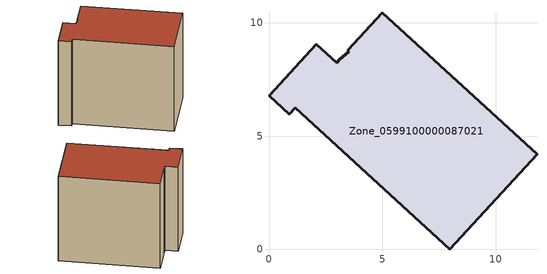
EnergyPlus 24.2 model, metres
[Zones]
Zone_0599100000087021
 floor ground (C_G): 3.51,8.72 3.49,8.79 5,10.45 11.83,4.21 7.97,0 1.16,6.26 0.89,5.97 0,6.78 2.09,9.05 2.98,8.24 3.12,8.4 z0
 wall outside (C_F): 5,10.45 3.49,8.79 3.51,8.72 3.12,8.4 2.98,8.24 2.09,9.05 0,6.78 0.89,5.97 1.16,6.26 7.97,0 11.83,4.21 5,10.45 z0:8.93
 roof outside (C_R): 3.49,8.79 3.51,8.72 3.12,8.4 2.98,8.24 2.09,9.05 0,6.78 0.89,5.97 1.16,6.26 7.97,0 11.83,4.21 5,10.45 z8.93
[BUILDING]
Pand.0599100000087021: North Axis=0; Terrain=City; Loads Convergence Tolerance Value=0.04; Temperature Convergence Tolerance Value=0.4; Solar Distribution=FullExterior; Maximum Number of Warmup Days=25; Minimum Number of Warmup Days=1
[Site:Location]
Rotterdam.The.Hague.AP_ZH_NLD Design_Conditions: Latitude=51.96; Longitude=4.45; Time Zone=1; Elevation=-4.5
[SITE:GROUNDTEMPERATURE:BUILDINGSURFACE]
18, 18, 18, 18, 18, 18, 18, 18, 18, 18, 18, 18
[MATERIAL] Thermal Absorptance=0.9; Solar Absorptance=0.7; Visible Absorptance=0.7
Name | Roughness | Thickness | Conductivity | Density | Specific Heat
G.TI.1975-1991 | MediumSmooth | 0.15 | 0.288461 | 540 | 1210
F.TI.1975-1991 | Rough | 0.3 | 0.230769 | 1920 | 840
R.TI.1975-1991 | MediumRough | 0.2 | 0.153846 | 1500 | 1000
[CONSTRUCTION]
C_G: G.TI.1975-1991
C_F: F.TI.1975-1991
C_R: R.TI.1975-1991
[ZONE]
Zone_0599100000087021: Type=1; Multiplier=1; Ceiling Height=Autocalculate; Volume=Autocalculate; Floor Area=autocalculate; Part of Total Floor Area=Yes
[ZONEINFILTRATION:DESIGNFLOWRATE]
Infil_Zone_0599100000087021: Zone or ZoneList or Space or SpaceList=Zone_0599100000087021; Schedule=AlwaysOn; Design Flow Rate Calculation Method=Flow/Area; Flow Rate per Floor Area=0.003; Constant Term Coefficient=1; Temperature Term Coefficient=0; Velocity Term Coefficient=0; Velocity Squared Term Coefficient=0
[HVACTEMPLATE:ZONE:IDEALLOADSAIRSYSTEM]
Zone_0599100000087021: Maximum Heating Supply Air Temperature=50; Minimum Cooling Supply Air Temperature=13; Maximum Heating Supply Air Humidity Ratio=0.0156; Minimum Cooling Supply Air Humidity Ratio=0.0077; Heating Limit=NoLimit; Cooling Limit=NoLimit; Dehumidification Control Type=ConstantSensibleHeatRatio; Cooling Sensible Heat Ratio=0.7; Dehumidification Setpoint=60; Humidification Control Type=None; Humidification Setpoint=30; Outdoor Air Method=None; Outdoor Air Flow Rate per Person=0.00944; Outdoor Air Flow Rate per Zone Floor Area=0; Outdoor Air Flow Rate per Zone=0; Demand Controlled Ventilation Type=None; Outdoor Air Economizer Type=NoEconomizer; Heat Recovery Type=None; Sensible Heat Recovery Effectiveness=0.7; Latent Heat Recovery Effectiveness=0.65
[ZONECONTROL:THERMOSTAT]
ThermostatControl_Zone_0599100000087021: Zone or ZoneList=Zone_0599100000087021; Control Type Schedule=DualSetpointControlType; Control 1=Thermostat_Zone_0599100000087021; Temperature Difference Between Cutout And Setpoint=0
[THERMOSTATSETPOINT:DUALSETPOINT]
Thermostat_Zone_0599100000087021: Heating Setpoint Temperature Schedule=HeatingSetpoint_Zone_0599100000087021; Cooling Setpoint Temperature Schedule=CoolingSetpoint_Zone_0599100000087021
[SCHEDULE:COMPACT]
HeatingSetpoint_Zone_0599100000087021: Through: 12/31, For: AllDays, Until: 24:00, 21
CoolingSetpoint_Zone_0599100000087021: Through: 12/31, For: AllDays, Until: 24:00, 24
DualSetpointControlType: Through: 12/31, For: AllDays, Until: 24:00, 4
AlwaysOn: Through: 12/31, For: AllDays, Until: 24:00, 1
